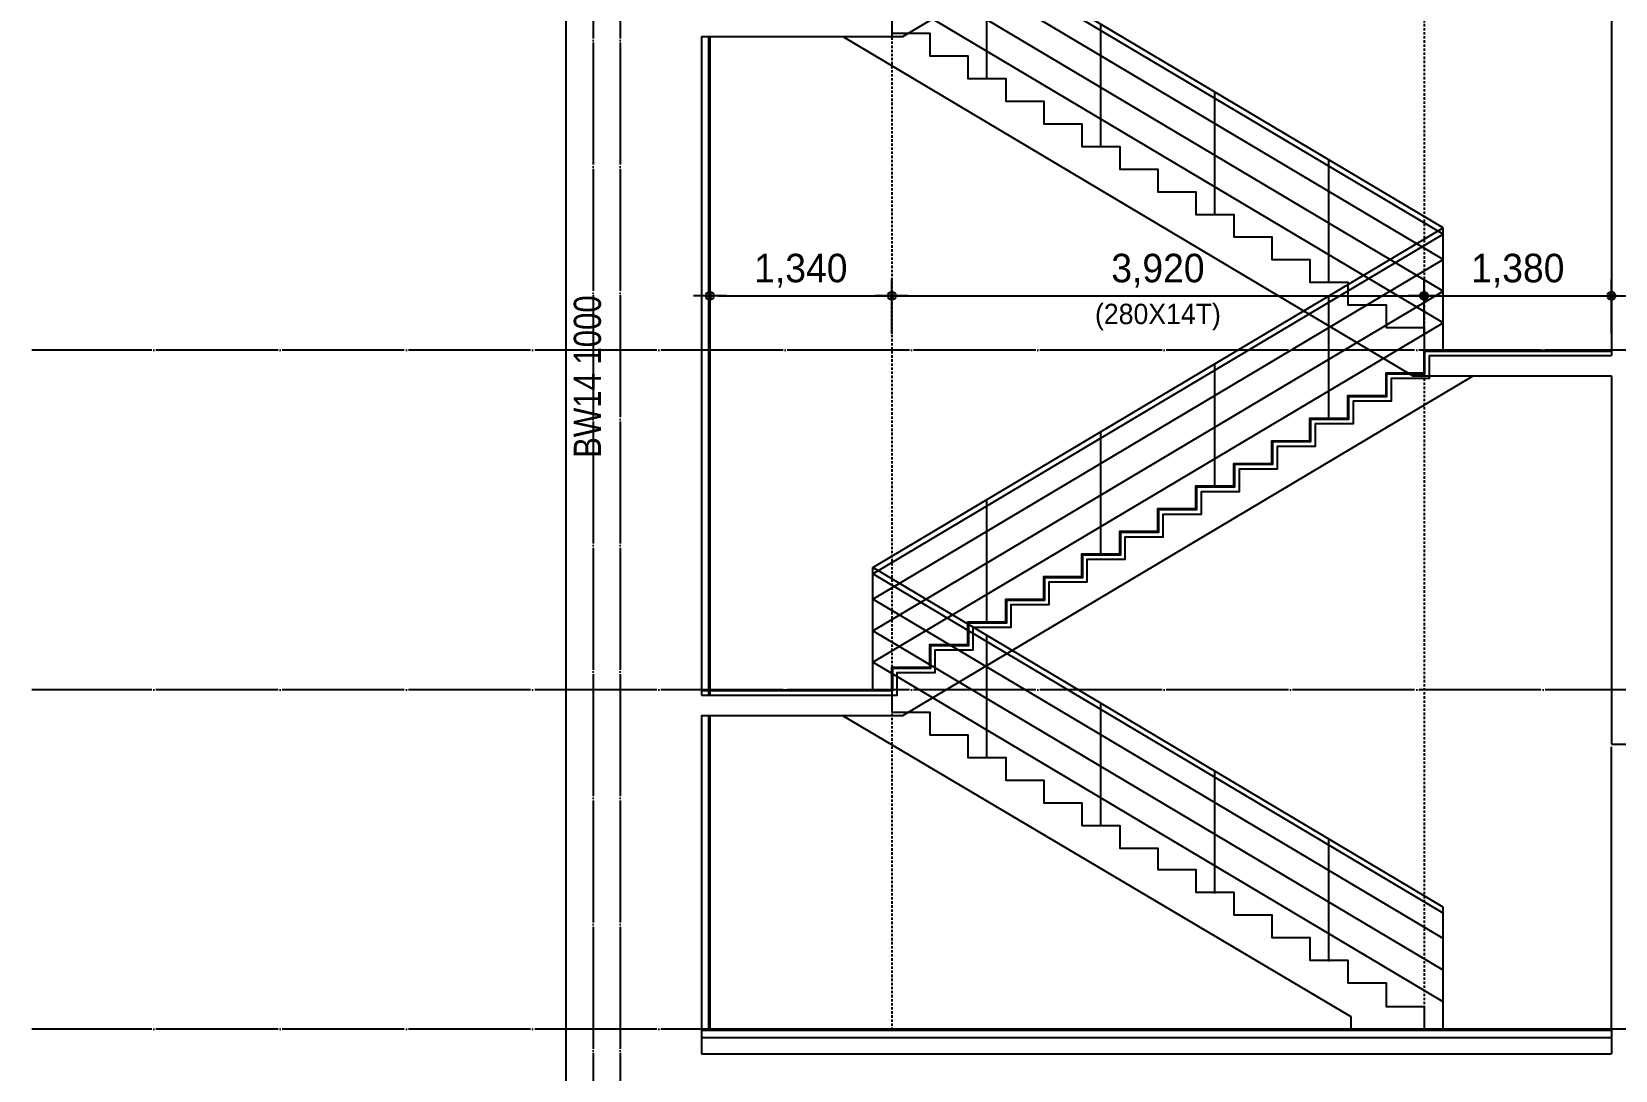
# Model space of a CAD drawing. Header units: millimetres. Extents: x 11948722 to 13111668, y -10771712 to -10232988.
# Drawn here: x 12372471 to 12384134, y -10576251 to -10568603 of the extents above; entities that cross this region are included whole.
import ezdxf
from ezdxf.enums import TextEntityAlignment as Align

# ---------------------------------------------------------------- set-up
doc = ezdxf.new("R2010")
doc.units = ezdxf.units.MM
doc.header["$LTSCALE"] = 150
doc.header["$MEASUREMENT"] = 0
doc.linetypes.add('CEN', pattern=[6.2, 6, -0.1, 0, -0.1])
doc.linetypes.add('Xref-계단단면도$0$H', pattern=[1, 0.6, -0.4])
doc.layers.get('0').update_dxf_attribs({"linetype": 'CONTINUOUS'})
doc.layers.get('Defpoints').update_dxf_attribs({"color": 117, "linetype": 'CONTINUOUS'})
for name, color, linetype in [('A-ELE-8', 8, 'CONTINUOUS'), ('A-중심선', 10, 'CEN'), ('CON-C', 2, 'CONTINUOUS'), ('ELE-8', 8, 'CONTINUOUS'), ('ELE08', 8, 'CONTINUOUS'), ('Xref-계단단면도$0$3 dim0', 7, 'CONTINUOUS'), ('Xref-계단단면도$0$A-CEIL', 6, 'CONTINUOUS'), ('Xref-계단단면도$0$A-DIM', 7, 'CONTINUOUS')]:
    doc.layers.add(name, color=color, linetype=linetype)
doc.styles.add('A.NARROW', font='ARIALN.TTF')
doc.styles.add('Xref-계단단면도$0$나눔고딕 Se', font='')
doc.styles.get('Xref-계단단면도$0$나눔고딕 Se').set_extended_font_data('Dotum')
doc.dimstyles.new('Xref-계단단면도$0$A1-100', dxfattribs={"dimtxt": 3, "dimasz": 1, "dimexe": 2, "dimexo": 2, "dimgap": 1, "dimtad": 1, "dimdec": 0, "dimzin": 12, "dimdsep": 46, "dimlunit": 6, "dimtxsty": 'Xref-계단단면도$0$나눔고딕 Se', "dimblk1": 'Xref-계단단면도$0$DIMDOT', "dimblk2": 'Xref-계단단면도$0$DIMDOT', "dimsah": 1, "dimcen": -1, "dimdle": 2, "dimclrd": 256, "dimclre": 256, "dimclrt": 3, "dimadec": 0, "dimazin": 0, "dimtfac": 1, "dimtdec": 0, "dimtix": 1, "dimtmove": 2, "dimatfit": 3, "dimldrblk": 'Xref-계단단면도$0$DIMDOT', "dimfxl": 1, "dimtvp": 1, "dimtolj": 1, "dimtzin": 12, "dimlwd": -1, "dimlwe": -1, "dimarcsym": 0})

# ---------------------------------------------------------------- blocks, each defined once
blk = doc.blocks.new('Xref-계단단면도$0$DIMDOT')
at = {"color": 0}
blk.add_line((-2, 0), (2, 0), dxfattribs=at)
for radius in [0.5, 0.25]:
    blk.add_circle((0, 0), radius, dxfattribs=at)
blk = doc.blocks.new('*D168')
at = {"layer": 'Defpoints', "color": 0, "ltscale": 1200}
for p in [(12372471, -10568448), (12369471, -10570948), (12372471, -10570948)]:
    blk.add_point(p, dxfattribs=at)
at = {"layer": 'Xref-계단단면도$0$3 dim0'}
for p, q in [((12372351, -10568448), (12369351, -10568448)), ((12369471, -10568508), (12369471, -10570888)), ((12372351, -10570948), (12369351, -10570948))]:
    blk.add_line(p, q, dxfattribs=at)
at = {"layer": 'Xref-계단단면도$0$3 dim0', "ltscale": 1200, "xscale": 60, "yscale": 60, "zscale": 60}
for p, rotation in [((12369471, -10568448), 90), ((12369471, -10570948), 270)]:
    blk.add_blockref('Xref-계단단면도$0$DIMDOT', p, dxfattribs=dict(at, rotation=rotation))
at = {"layer": 'Xref-계단단면도$0$3 dim0', "color": 3, "ltscale": 1200, "char_height": 210, "attachment_point": 5, "rotation": 90, "style": 'Xref-계단단면도$0$나눔고딕 Se'}
for s, insert in [('\\W0.9;\\T0.95;(166.67X15R)', (12369665, -10569698)), ('\\A1;2,500', (12369285, -10569698))]:
    blk.add_mtext(s, dxfattribs=dict(at, insert=insert))
blk = doc.blocks.new('*D156')
at = {"layer": 'Defpoints', "color": 0, "ltscale": 1200}
for p in [(12372471, -10570948), (12369471, -10573448), (12372471, -10573448)]:
    blk.add_point(p, dxfattribs=at)
at = {"layer": 'Xref-계단단면도$0$3 dim0'}
for p, q in [((12372351, -10570948), (12369351, -10570948)), ((12369471, -10571008), (12369471, -10573388)), ((12372351, -10573448), (12369351, -10573448))]:
    blk.add_line(p, q, dxfattribs=at)
at = {"layer": 'Xref-계단단면도$0$3 dim0', "ltscale": 1200, "xscale": 60, "yscale": 60, "zscale": 60}
for p, rotation in [((12369471, -10570948), 90), ((12369471, -10573448), 270)]:
    blk.add_blockref('Xref-계단단면도$0$DIMDOT', p, dxfattribs=dict(at, rotation=rotation))
at = {"layer": 'Xref-계단단면도$0$3 dim0', "color": 3, "ltscale": 1200, "char_height": 210, "attachment_point": 5, "rotation": 90, "style": 'Xref-계단단면도$0$나눔고딕 Se'}
for s, insert in [('\\W0.9;\\T0.95;(166.67X15R)', (12369665, -10572198)), ('\\A1;2,500', (12369285, -10572198))]:
    blk.add_mtext(s, dxfattribs=dict(at, insert=insert))
blk = doc.blocks.new('*D157')
at = {"layer": 'Defpoints', "color": 0, "ltscale": 1200}
for p in [(12372471, -10573448), (12369471, -10575948), (12372471, -10575948)]:
    blk.add_point(p, dxfattribs=at)
at = {"layer": 'Xref-계단단면도$0$3 dim0'}
for p, q in [((12372351, -10573448), (12369351, -10573448)), ((12369471, -10573508), (12369471, -10575888)), ((12372351, -10575948), (12369351, -10575948))]:
    blk.add_line(p, q, dxfattribs=at)
at = {"layer": 'Xref-계단단면도$0$3 dim0', "ltscale": 1200, "xscale": 60, "yscale": 60, "zscale": 60}
for p, rotation in [((12369471, -10573448), 90), ((12369471, -10575948), 270)]:
    blk.add_blockref('Xref-계단단면도$0$DIMDOT', p, dxfattribs=dict(at, rotation=rotation))
at = {"layer": 'Xref-계단단면도$0$3 dim0', "color": 3, "ltscale": 1200, "char_height": 210, "attachment_point": 5, "rotation": 90, "style": 'Xref-계단단면도$0$나눔고딕 Se'}
for s, insert in [('\\W0.9;\\T0.95;(166.67X15R)', (12369665, -10574698)), ('\\A1;2,500', (12369285, -10574698))]:
    blk.add_mtext(s, dxfattribs=dict(at, insert=insert))
blk = doc.blocks.new('*D184')
at = {"layer": 'Defpoints', "color": 0, "ltscale": 1200}
for p in [(12378805, -10570548), (12377465, -10570948), (12378805, -10570948)]:
    blk.add_point(p, dxfattribs=at)
at = {"layer": 'Xref-계단단면도$0$3 dim0'}
for p, q in [((12377465, -10570828), (12377465, -10570428)), ((12378805, -10570828), (12378805, -10570428)), ((12377525, -10570548), (12378745, -10570548))]:
    blk.add_line(p, q, dxfattribs=at)
at = {"layer": 'Xref-계단단면도$0$3 dim0', "ltscale": 1200, "xscale": 60, "yscale": 60, "zscale": 60, "rotation": 180}
blk.add_blockref('Xref-계단단면도$0$DIMDOT', (12377465, -10570548), dxfattribs=at)
at = {"layer": 'Xref-계단단면도$0$3 dim0', "ltscale": 1200, "xscale": 60, "yscale": 60, "zscale": 60}
blk.add_blockref('Xref-계단단면도$0$DIMDOT', (12378805, -10570548), dxfattribs=at)
at = {"layer": 'Xref-계단단면도$0$3 dim0', "color": 3, "ltscale": 1200, "insert": (12378135, -10570363), "char_height": 210, "attachment_point": 5, "style": 'Xref-계단단면도$0$나눔고딕 Se'}
blk.add_mtext('\\A1;1,340', dxfattribs=at)
blk = doc.blocks.new('*D185')
at = {"layer": 'Defpoints', "color": 0, "ltscale": 1200}
for p in [(12382725, -10570548), (12378805, -10570948), (12382725, -10570948)]:
    blk.add_point(p, dxfattribs=at)
at = {"layer": 'Xref-계단단면도$0$3 dim0'}
for p, q in [((12378805, -10570828), (12378805, -10570428)), ((12382725, -10570828), (12382725, -10570428)), ((12378865, -10570548), (12382665, -10570548))]:
    blk.add_line(p, q, dxfattribs=at)
at = {"layer": 'Xref-계단단면도$0$3 dim0', "ltscale": 1200, "xscale": 60, "yscale": 60, "zscale": 60, "rotation": 180}
blk.add_blockref('Xref-계단단면도$0$DIMDOT', (12378805, -10570548), dxfattribs=at)
at = {"layer": 'Xref-계단단면도$0$3 dim0', "ltscale": 1200, "xscale": 60, "yscale": 60, "zscale": 60}
blk.add_blockref('Xref-계단단면도$0$DIMDOT', (12382725, -10570548), dxfattribs=at)
at = {"layer": 'Xref-계단단면도$0$3 dim0', "color": 3, "ltscale": 1200, "char_height": 210, "attachment_point": 5, "style": 'Xref-계단단면도$0$나눔고딕 Se'}
for s, insert in [('\\A1;3,920', (12380765, -10570363)), ('\\H0.714286x;(280X14T)', (12380765, -10570704))]:
    blk.add_mtext(s, dxfattribs=dict(at, insert=insert))
blk = doc.blocks.new('*D186')
at = {"layer": 'Defpoints', "color": 0, "ltscale": 1200}
for p in [(12384105, -10570548), (12382725, -10570948), (12384105, -10570948)]:
    blk.add_point(p, dxfattribs=at)
at = {"layer": 'Xref-계단단면도$0$3 dim0'}
for p, q in [((12382725, -10570828), (12382725, -10570428)), ((12384105, -10570828), (12384105, -10570428)), ((12382785, -10570548), (12384045, -10570548))]:
    blk.add_line(p, q, dxfattribs=at)
at = {"layer": 'Xref-계단단면도$0$3 dim0', "ltscale": 1200, "xscale": 60, "yscale": 60, "zscale": 60, "rotation": 180}
blk.add_blockref('Xref-계단단면도$0$DIMDOT', (12382725, -10570548), dxfattribs=at)
at = {"layer": 'Xref-계단단면도$0$3 dim0', "ltscale": 1200, "xscale": 60, "yscale": 60, "zscale": 60}
blk.add_blockref('Xref-계단단면도$0$DIMDOT', (12384105, -10570548), dxfattribs=at)
at = {"layer": 'Xref-계단단면도$0$3 dim0', "color": 3, "ltscale": 1200, "insert": (12383415, -10570363), "char_height": 210, "attachment_point": 5, "style": 'Xref-계단단면도$0$나눔고딕 Se'}
blk.add_mtext('\\A1;1,380', dxfattribs=at)

msp = doc.modelspace()

# ---------------------------------------------------------------- linework, layer by layer
at = {"layer": 'A-ELE-8'}
msp.add_line((12384104.7, -10575948.2), (12384104.7, -10573868.2), dxfattribs=at)
at = {"layer": 'A-중심선'}
for p, q in [((12376604.7, -10530548.2), (12376604.7, -10579629.2)), ((12376804.7, -10530548.2), (12376804.7, -10579629.2)), ((12390096.5, -10570948.2), (12372470.5, -10570948.2)), ((12390096.5, -10573448.2), (12372470.5, -10573448.2)), ((12390096.5, -10575948.2), (12372470.5, -10575948.2))]:
    msp.add_line(p, q, dxfattribs=at)
at = {"layer": 'CON-C', "ltscale": 1200}
for p, q in [((12376404.7, -10562281.5), (12376404.7, -10579838.2)), ((12378885.9, -10568638.2), (12383085.9, -10566138.2)), ((12384104.7, -10566138.2), (12384104.7, -10570988.2)), ((12377404.7, -10568638.2), (12377404.7, -10573488.2)), ((12377404.7, -10568638.2), (12378885.9, -10568638.2)), ((12378885.9, -10573638.2), (12383085.9, -10571138.2)), ((12383085.9, -10571138.2), (12384104.7, -10571138.2)), ((12384104.7, -10571138.2), (12384104.7, -10573848.2)), ((12377404.7, -10573638.2), (12377404.7, -10576128.2)), ((12377404.7, -10573638.2), (12378885.9, -10573638.2)), ((12384104.7, -10573848.2), (12384404.7, -10573848.2)), ((12384404.7, -10575948.2), (12384104.7, -10575948.2)), ((12384104.7, -10575948.2), (12384104.7, -10576128.2)), ((12377404.7, -10576128.2), (12384104.7, -10576128.2))]:
    msp.add_line(p, q, dxfattribs=at)
at = {"layer": 'CON-C', "ltscale": 1200, "flags": 128}
msp.add_lwpolyline([(12377404.7, -10573488.2), (12378844.7, -10573488.2), (12378844.7, -10573321.5), (12379124.7, -10573321.5), (12379124.7, -10573154.8), (12379404.7, -10573154.8), (12379404.7, -10572988.2), (12379684.7, -10572988.2), (12379684.7, -10572821.5), (12379964.7, -10572821.5), (12379964.7, -10572654.8), (12380244.7, -10572654.8), (12380244.7, -10572488.2), (12380524.7, -10572488.2), (12380524.7, -10572321.5), (12380804.7, -10572321.5), (12380804.7, -10572154.8), (12381084.7, -10572154.8), (12381084.7, -10571988.2), (12381364.7, -10571988.2), (12381364.7, -10571821.5), (12381644.7, -10571821.5), (12381644.7, -10571654.8), (12381924.7, -10571654.8), (12381924.7, -10571488.2), (12382204.7, -10571488.2), (12382204.7, -10571321.5), (12382484.7, -10571321.5), (12382484.7, -10571154.8), (12382764.7, -10571154.8), (12382764.7, -10570988.2), (12384104.7, -10570988.2)], dxfattribs=at)
at = {"layer": 'ELE-8', "ltscale": 300}
for p, q in [((12382864.7, -10570048.2), (12378664.7, -10567548.2)), ((12382864.7, -10570094.7), (12378664.7, -10567594.7)), ((12382864.7, -10570280.9), (12378664.7, -10567780.9)), ((12382864.7, -10570513.7), (12378664.7, -10568013.7)), ((12379504.7, -10568948.2), (12379504.7, -10568048.2)), ((12382864.7, -10570746.4), (12378664.7, -10568246.4)), ((12380344.7, -10569448.2), (12380344.7, -10568548.2)), ((12377464.7, -10568638.2), (12378443.4, -10568638.2)), ((12378443.4, -10568638.2), (12382643.4, -10571138.2)), ((12381184.7, -10569948.2), (12381184.7, -10569048.2)), ((12382024.7, -10570448.2), (12382024.7, -10569548.2)), ((12382864.7, -10570948.2), (12382864.7, -10570048.2)), ((12382643.4, -10571138.2), (12384104.7, -10571138.2)), ((12382864.7, -10575048.2), (12378664.7, -10572548.2)), ((12378664.7, -10573448.2), (12378664.7, -10572548.2)), ((12382864.7, -10575094.7), (12378664.7, -10572594.7)), ((12382864.7, -10575280.9), (12378664.7, -10572780.9)), ((12382864.7, -10575513.7), (12378664.7, -10573013.7)), ((12379504.7, -10573948.2), (12379504.7, -10573048.2)), ((12382864.7, -10575746.4), (12378664.7, -10573246.4)), ((12380344.7, -10574448.2), (12380344.7, -10573548.2)), ((12377464.7, -10573638.2), (12378440.8, -10573638.2)), ((12378440.8, -10573638.2), (12382184.7, -10575855.5)), ((12381184.7, -10574948.2), (12381184.7, -10574048.2)), ((12382024.7, -10575448.2), (12382024.7, -10574548.2)), ((12382864.7, -10575948.2), (12382864.7, -10575048.2)), ((12382184.7, -10575855.5), (12382184.7, -10575948.2))]:
    msp.add_line(p, q, dxfattribs=at)
at = {"layer": 'ELE-8', "ltscale": 300, "flags": 128}
for points in [[(12378804.7, -10568448.2), (12378804.7, -10568614.8), (12379084.7, -10568614.8), (12379084.7, -10568781.5), (12379364.7, -10568781.5), (12379364.7, -10568948.2), (12379644.7, -10568948.2), (12379644.7, -10569114.8), (12379924.7, -10569114.8), (12379924.7, -10569281.5), (12380204.7, -10569281.5), (12380204.7, -10569448.2), (12380484.7, -10569448.2), (12380484.7, -10569614.8), (12380764.7, -10569614.8), (12380764.7, -10569781.5), (12381044.7, -10569781.5), (12381044.7, -10569948.2), (12381324.7, -10569948.2), (12381324.7, -10570114.8), (12381604.7, -10570114.8), (12381604.7, -10570281.5), (12381884.7, -10570281.5), (12381884.7, -10570448.2), (12382164.7, -10570448.2), (12382164.7, -10570614.8), (12382444.7, -10570614.8), (12382444.7, -10570781.5), (12382724.7, -10570781.5), (12382724.7, -10570948.2), (12384104.7, -10570948.2)], [(12377464.7, -10573448.2), (12378804.7, -10573448.2), (12378804.7, -10573614.8), (12379084.7, -10573614.8), (12379084.7, -10573781.5), (12379364.7, -10573781.5), (12379364.7, -10573948.2), (12379644.7, -10573948.2), (12379644.7, -10574114.8), (12379924.7, -10574114.8), (12379924.7, -10574281.5), (12380204.7, -10574281.5), (12380204.7, -10574448.2), (12380484.7, -10574448.2), (12380484.7, -10574614.8), (12380764.7, -10574614.8), (12380764.7, -10574772.3), (12381044.7, -10574772.3), (12381044.7, -10574939), (12381324.7, -10574939), (12381324.7, -10575105.6), (12381604.7, -10575105.6), (12381604.7, -10575272.3), (12381884.7, -10575272.3), (12381884.7, -10575439), (12382164.7, -10575439), (12382164.7, -10575605.6), (12382444.7, -10575605.6), (12382444.7, -10575781.5), (12382724.7, -10575781.5), (12382724.7, -10575948.2), (12384104.7, -10575948.2)]]:
    msp.add_lwpolyline(points, dxfattribs=at)
at = {"layer": 'ELE08'}
for p, q in [((12377404.7, -10575955.2), (12384104.7, -10575955.2)), ((12377404.7, -10576008.2), (12384104.7, -10576008.2))]:
    msp.add_line(p, q, dxfattribs=at)
at = {"layer": 'Xref-계단단면도$0$A-CEIL', "ltscale": 1200}
for p, q in [((12377454.7, -10568638.2), (12377454.7, -10573488.2)), ((12377464.7, -10568638.2), (12377464.7, -10573488.2)), ((12378664.7, -10572548.2), (12382864.7, -10570048.2)), ((12382864.7, -10570948.2), (12382864.7, -10570048.2)), ((12378664.7, -10572594.7), (12382864.7, -10570094.7)), ((12378664.7, -10572780.9), (12382864.7, -10570280.9)), ((12378664.7, -10573013.7), (12382864.7, -10570513.7)), ((12382024.7, -10571448.2), (12382024.7, -10570548.2)), ((12378664.7, -10573246.4), (12382864.7, -10570746.4)), ((12381184.7, -10571948.2), (12381184.7, -10571048.2)), ((12380344.7, -10572448.2), (12380344.7, -10571548.2)), ((12379504.7, -10572948.2), (12379504.7, -10572048.2)), ((12378664.7, -10573448.2), (12378664.7, -10572548.2)), ((12377454.7, -10573638.2), (12377454.7, -10575955.2)), ((12377464.7, -10573638.2), (12377464.7, -10575955.2)), ((12384104.7, -10575948.2), (12377404.7, -10575948.2))]:
    msp.add_line(p, q, dxfattribs=at)
at = {"layer": 'Xref-계단단면도$0$A-CEIL', "ltscale": 1200, "flags": 128}
for points in [[(12377404.7, -10573448.2), (12378804.7, -10573448.2), (12378804.7, -10573281.5), (12379084.7, -10573281.5), (12379084.7, -10573114.8), (12379364.7, -10573114.8), (12379364.7, -10572948.2), (12379644.7, -10572948.2), (12379644.7, -10572781.5), (12379924.7, -10572781.5), (12379924.7, -10572614.8), (12380204.7, -10572614.8), (12380204.7, -10572448.2), (12380484.7, -10572448.2), (12380484.7, -10572281.5), (12380764.7, -10572281.5), (12380764.7, -10572114.8), (12381044.7, -10572114.8), (12381044.7, -10571948.2), (12381324.7, -10571948.2), (12381324.7, -10571781.5), (12381604.7, -10571781.5), (12381604.7, -10571614.8), (12381884.7, -10571614.8), (12381884.7, -10571448.2), (12382164.7, -10571448.2), (12382164.7, -10571281.5), (12382444.7, -10571281.5), (12382444.7, -10571114.8), (12382724.7, -10571114.8), (12382724.7, -10570948.2), (12384104.7, -10570948.2)], [(12377404.7, -10573455.2), (12378811.7, -10573455.2), (12378811.7, -10573288.5), (12379091.7, -10573288.5), (12379091.7, -10573121.8), (12379371.7, -10573121.8), (12379371.7, -10572955.2), (12379651.7, -10572955.2), (12379651.7, -10572788.5), (12379931.7, -10572788.5), (12379931.7, -10572621.8), (12380211.7, -10572621.8), (12380211.7, -10572455.2), (12380491.7, -10572455.2), (12380491.7, -10572288.5), (12380771.7, -10572288.5), (12380771.7, -10572121.8), (12381051.7, -10572121.8), (12381051.7, -10571955.2), (12381331.7, -10571955.2), (12381331.7, -10571788.5), (12381611.7, -10571788.5), (12381611.7, -10571621.8), (12381891.7, -10571621.8), (12381891.7, -10571455.2), (12382171.7, -10571455.2), (12382171.7, -10571288.5), (12382451.7, -10571288.5), (12382451.7, -10571121.8), (12382731.7, -10571121.8), (12382731.7, -10570955.2), (12384104.7, -10570955.2)]]:
    msp.add_lwpolyline(points, dxfattribs=at)
at = {"layer": 'Xref-계단단면도$0$A-DIM', "color": 135, "linetype": 'Xref-계단단면도$0$H', "ltscale": 0.2}
for p, q in [((12382724.7, -10564286.5), (12382724.7, -10575948.2)), ((12378804.7, -10566725.6), (12378804.7, -10575948.2))]:
    msp.add_line(p, q, dxfattribs=at)

# ---------------------------------------------------------------- texts
at = {"layer": 'Defpoints', "style": 'A.NARROW'}
msp.add_text('BW14 1000', height=200, rotation=90, dxfattribs=at).set_placement((12376562.9, -10571741.5), align=Align.MIDDLE_LEFT)

# ---------------------------------------------------------------- dimensions: what is measured, and where the dimension line sits
at = {"layer": 'Xref-계단단면도$0$3 dim0'}
for base, p1, p2, picture, middle in [((12369470.5, -10570948.2), (12372470.5, -10568448.2), (12372470.5, -10570948.2), '*D168', (12369470.5, -10569698.2)), ((12369470.5, -10573448.2), (12372470.5, -10570948.2), (12372470.5, -10573448.2), '*D156', (12369470.5, -10572198.2)), ((12369470.5, -10575948.2), (12372470.5, -10573448.2), (12372470.5, -10575948.2), '*D157', (12369470.5, -10574698.2))]:
    dim = msp.add_linear_dim(base=base, p1=p1, p2=p2, angle=270, text='<>\\X\\W0.9;\\T0.95;(166.67X15R)', dimstyle='Xref-계단단면도$0$A1-100', override={"dimscale": 60, "dimtxt": 3.5, "dimtxsty": 'Xref-계단단면도$0$나눔고딕 Se', "dimblk1": 'Xref-계단단면도$0$DIMDOT', "dimblk2": 'Xref-계단단면도$0$DIMDOT'}, dxfattribs=at)
    dim.commit()
    dim.dimension.update_dxf_attribs({"geometry": picture, "text_midpoint": middle})
for base, p1, p2, picture, middle in [((12378804.7, -10570548.2), (12377464.7, -10570948.2), (12378804.7, -10570948.2), '*D184', (12378134.7, -10570362.8)), ((12384104.7, -10570548.2), (12382724.7, -10570948.2), (12384104.7, -10570948.2), '*D186', (12383414.7, -10570362.8))]:
    dim = msp.add_linear_dim(base=base, p1=p1, p2=p2, dimstyle='Xref-계단단면도$0$A1-100', override={"dimscale": 60, "dimtxt": 3.5, "dimblk1": 'Xref-계단단면도$0$DIMDOT', "dimblk2": 'Xref-계단단면도$0$DIMDOT'}, dxfattribs=at)
    dim.commit()
    dim.dimension.update_dxf_attribs({"geometry": picture, "text_midpoint": middle})
dim = msp.add_linear_dim(base=(12382724.7, -10570548.2), p1=(12378804.7, -10570948.2), p2=(12382724.7, -10570948.2), text='<>\\X\\H0.714286x;(280X14T)', dimstyle='Xref-계단단면도$0$A1-100', override={"dimscale": 60, "dimtxt": 3.5, "dimtxsty": 'Xref-계단단면도$0$나눔고딕 Se', "dimblk1": 'Xref-계단단면도$0$DIMDOT', "dimblk2": 'Xref-계단단면도$0$DIMDOT'}, dxfattribs=at)
dim.commit()
dim.dimension.update_dxf_attribs({"geometry": '*D185', "text_midpoint": (12380764.7, -10570548.2)})

doc.saveas('drawing.dxf')
